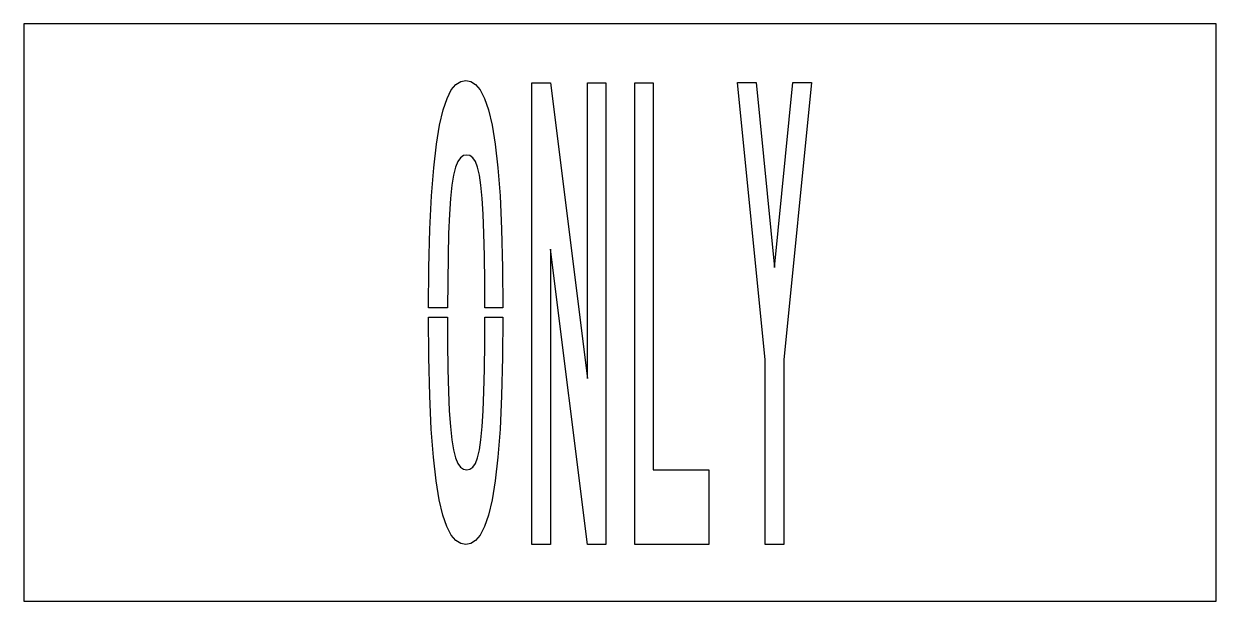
# Model space of a CAD drawing. Extents: x 0 to 62, y 0 to 30.
import ezdxf

# ---------------------------------------------------------------- set-up
doc = ezdxf.new("R2010")
doc.units = 0
doc.layers.add('CUT', color=7, linetype='Continuous')
doc.layers.add('OUTSIDE', color=1, linetype='Continuous')

msp = doc.modelspace()

# ---------------------------------------------------------------- linework, layer by layer
at = {"layer": 'CUT'}
for points in [[(24.5109, 23.7432), (24.6501, 22.5216), (24.7629, 21.0576), (24.8445, 19.3272), (24.8973, 17.316), (24.9123, 15.251), (23.9678, 15.251), (23.9637, 16.572), (23.9493, 17.9376), (23.9229, 19.1112), (23.8845, 20.1048), (23.8341, 20.9328), (23.7693, 21.6096), (23.6877, 22.1448), (23.5917, 22.5528), (23.4789, 22.848), (23.3469, 23.0424), (23.1981, 23.1504), (23.0277, 23.1816), (22.8549, 23.1504), (22.7037, 23.0424), (22.5669, 22.848), (22.4493, 22.5528), (22.3485, 22.1448), (22.2621, 21.6096), (22.1901, 20.9328), (22.1325, 20.1048), (22.0893, 19.1112), (22.0581, 17.9376), (22.0389, 16.572), (22.0309, 15.251), (21.0453, 15.251), (21.0645, 17.316), (21.1197, 19.3272), (21.2037, 21.0576), (21.3189, 22.5216), (21.4557, 23.7432), (21.6189, 24.7368), (21.8037, 25.5264), (22.0077, 26.1288), (22.2285, 26.5632), (22.4661, 26.8488), (22.7181, 27.0072), (22.9797, 27.0552), (23.2413, 27.0072), (23.4933, 26.8488), (23.7309, 26.5632), (23.9541, 26.1288), (24.1605, 25.5264), (24.3453, 24.7368)], [(29.3085, 11.5728), (29.3085, 26.9424), (30.2709, 26.9424), (30.2709, 2.9448), (29.3085, 2.9448), (27.3789, 18.2952), (27.3789, 2.9448), (26.4141, 2.9448), (26.4141, 26.9424), (27.3789, 26.9424)], [(35.6133, 6.8256), (35.6133, 2.9448), (31.7709, 2.9448), (31.7709, 26.9352), (32.7309, 26.9352), (32.7309, 6.8256)], [(40.9557, 26.9448), (39.5133, 12.5448), (39.5133, 2.9448), (38.5533, 2.9448), (38.5533, 12.5448), (37.1133, 26.9448), (38.0733, 26.9448), (39.0333, 17.3304), (39.9933, 26.9448)], [(24.7629, 8.9424), (24.6501, 7.4784), (24.5109, 6.2568), (24.3453, 5.2632), (24.1605, 4.4736), (23.9541, 3.8712), (23.7309, 3.4368), (23.4933, 3.1512), (23.2413, 2.9928), (22.9797, 2.9448), (22.7157, 2.9928), (22.4637, 3.1512), (22.2237, 3.4368), (21.9981, 3.8712), (21.7893, 4.4736), (21.6021, 5.2632), (21.4365, 6.2568), (21.2973, 7.4784), (21.1869, 8.9424), (21.1053, 10.6728), (21.0549, 12.684), (21.0443, 14.749), (22.0297, 14.749), (22.0317, 13.428), (22.0485, 12.0624), (22.0773, 10.8888), (22.1205, 9.8952), (22.1781, 9.0672), (22.2501, 8.3904), (22.3389, 7.8552), (22.4421, 7.4472), (22.5645, 7.152), (22.7013, 6.9576), (22.8549, 6.852), (23.0277, 6.8184), (23.1981, 6.852), (23.3469, 6.9576), (23.4789, 7.152), (23.5917, 7.4472), (23.6877, 7.8552), (23.7693, 8.3904), (23.8341, 9.0672), (23.8845, 9.8952), (23.9229, 10.8888), (23.9493, 12.0624), (23.9637, 13.428), (23.9678, 14.749), (24.9123, 14.749), (24.8973, 12.684), (24.8445, 10.6728)]]:
    msp.add_lwpolyline(points, close=True, dxfattribs=at)
at = {"layer": 'OUTSIDE'}
msp.add_lwpolyline([(0, 0), (62, 0), (62, 30), (0, 30)], close=True, dxfattribs=at)

doc.saveas('drawing.dxf')
